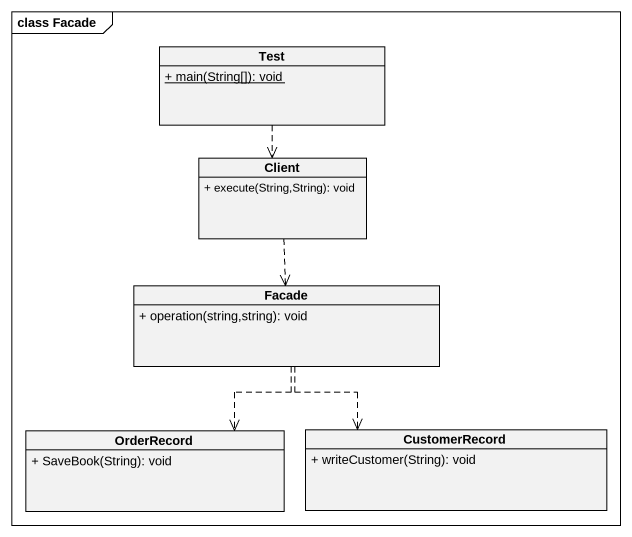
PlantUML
@startuml
mainframe class Facade
hide circle
hide empty members
skinparam classAttributeIconSize 0
class Test {
  {static} + main(String[]): void
}
class Client {
  + execute(String,String): void
}
class Facade {
  + operation(string,string): void
}
class OrderRecord {
  + SaveBook(String): void
}
class CustomerRecord {
  + writeCustomer(String): void
}
Test ..> Client
Client ..> Facade
Facade ..> OrderRecord
Facade ..> CustomerRecord
@enduml
